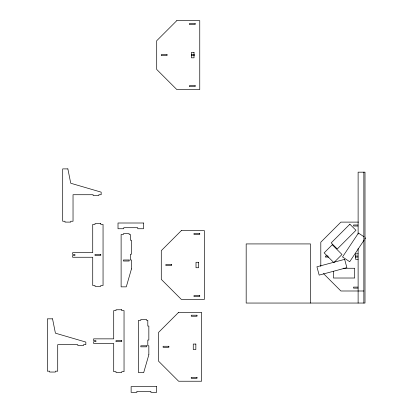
<?xml version="1.0" encoding="UTF-8"?>
<svg xmlns="http://www.w3.org/2000/svg" width="413" height="413" viewBox="0 0 413 413"><rect width="100%" height="100%" fill="white"/><g stroke="black" fill="none" stroke-linecap="round" stroke-linejoin="round"><path stroke-width="0.62" d="M333.456 271.305L333.456 278.016L354.695 278.016L354.695 268.259L343.11 268.259M364.204 239.963L349.697 261.718L342.532 256.943L358.458 233.061L364.085 236.814M364.911 238.9L365.624 237.842M191.338 54.578L194.523 54.578M191.338 55.61L194.523 55.61M358.474 222.111L340.895 222.111L320.803 242.204L320.803 266.437M357.988 224.982L353.523 224.982L353.523 226.014L357.988 226.014M358.117 253.825L355.531 253.825L355.531 259.281L358.117 259.281M327.948 256.034L325.398 256.034L325.398 257.067L328.583 257.067M355.438 256.034L357.988 256.034M355.438 257.067L357.988 257.067M357.988 287.092L353.523 287.092L353.523 288.124L357.988 288.124M363.858 290.995L340.895 290.995L323.482 273.582M363.858 172.169L363.858 303.049M358.117 234.063L358.117 172.169L365.004 172.169L365.004 303.049L246.179 303.049L246.179 243.923L310.473 243.923L310.473 303.049M358.117 248.6L358.117 303.049M131.453 268.946L126.285 286.854L121.117 286.854L121.117 234.501L123.415 234.501L123.415 233.644L129.155 233.644L129.155 234.501L130.415 234.501L130.415 240.242L131.453 240.242L131.453 254.248L130.415 254.248L130.415 259.989L131.453 259.989L131.453 268.946M148.845 354.757L143.678 372.665L138.515 372.665L138.515 320.312L140.807 320.312L140.807 319.45L146.548 319.45L146.548 320.312L147.813 320.312L147.813 326.053L148.845 326.053L148.845 340.059L147.813 340.059L147.813 345.8L148.845 345.8L148.845 354.757M176.795 20.65L156.703 40.742L156.703 69.446L176.795 89.533L199.758 89.533L199.758 20.65L176.795 20.65M181.374 230.562L161.282 250.655L161.282 279.358L181.374 299.451L204.337 299.451L204.337 230.562L181.374 230.562M178.623 312.347L158.53 332.439L158.53 361.138L178.623 381.23L201.585 381.23L201.585 312.347L178.623 312.347M349.873 224.197L331.195 242.875L337.282 248.967L355.965 230.284L349.868 224.202M332.248 244.759L324.133 252.875L333.874 262.616L341.99 254.501L332.248 244.759M344.654 259.359L316.931 266.788L319.161 275.104L346.884 267.676L344.654 259.359M195.163 23.52L189.422 23.52L189.422 24.553L195.163 24.553L195.163 23.52M194.017 52.368L191.431 52.368L191.431 57.82L194.017 57.82L194.017 52.368M167.033 54.578L161.292 54.578L161.292 55.61L167.033 55.61L167.033 54.578M195.163 85.63L189.422 85.63L189.422 86.663L195.163 86.663L195.163 85.63M67.866 168.891L62.699 168.891L62.699 221.244L64.996 221.244L64.996 222.106L70.737 222.106L70.737 221.244L73.034 221.244L73.034 194.724L93.126 194.724L93.126 195.586L98.867 195.586L98.867 194.724L101.164 194.724L101.164 192.143L70.737 183.243L67.866 168.891M143.502 223.005L118.015 223.005L118.015 228.745L123.755 228.745L123.755 227.708L137.761 227.708L137.761 228.745L143.502 228.745L143.502 223.005M100.762 223.557L95.021 223.557L95.021 224.419L92.724 224.419L92.724 252.663L72.631 252.663L72.631 254.439L74.929 254.439L74.929 255.477L72.631 255.477L72.631 257.253L92.724 257.253L92.724 285.497L95.021 285.497L95.021 286.359L100.762 286.359L100.762 285.497L103.054 285.497L103.054 224.419L100.762 224.419L100.762 223.557M199.747 233.433L194.007 233.433L194.007 234.47L199.747 234.47L199.747 233.433M100.762 254.439L95.021 254.439L95.021 255.477L100.762 255.477L100.762 254.439M129.155 259.989L123.415 259.989L123.415 261.026L129.155 261.026L129.155 259.989M198.596 262.281L196.015 262.281L196.015 267.732L198.596 267.732L198.596 262.281M171.617 264.49L165.876 264.49L165.876 265.523L171.617 265.523L171.617 264.49M199.747 295.548L194.007 295.548L194.007 296.58L199.747 296.58L199.747 295.548M121.742 309.755L116.001 309.755L116.001 310.612L113.709 310.612L113.709 338.856L93.617 338.856L93.617 340.637L95.914 340.637L95.914 341.67L93.617 341.67L93.617 343.451L113.709 343.451L113.709 371.69L116.001 371.69L116.001 372.552L121.742 372.552L121.742 371.69L124.039 371.69L124.039 310.612L121.742 310.612L121.742 309.755M196.991 315.217L191.25 315.217L191.25 316.25L196.991 316.25L196.991 315.217M52.544 318.826L47.376 318.826L47.376 371.179L49.674 371.179L49.674 372.041L55.414 372.041L55.414 371.179L57.712 371.179L57.712 344.659L77.804 344.659L77.804 345.521L83.545 345.521L83.545 344.659L85.837 344.659L85.837 342.078L55.414 333.177L52.544 318.826M121.742 340.637L116.001 340.637L116.001 341.67L121.742 341.67L121.742 340.637M195.845 344.06L193.258 344.06L193.258 349.517L195.845 349.517L195.845 344.06M146.548 345.8L140.807 345.8L140.807 346.832L146.548 346.832L146.548 345.8M168.86 346.275L163.12 346.275L163.12 347.307L168.86 347.307L168.86 346.275M196.991 377.327L191.25 377.327L191.25 378.36L196.991 378.36L196.991 377.327M156.615 386.609L131.127 386.609L131.127 392.35L136.868 392.35L136.868 391.317L150.879 391.317L150.879 392.35L156.615 392.35L156.615 386.609"/></g></svg>
